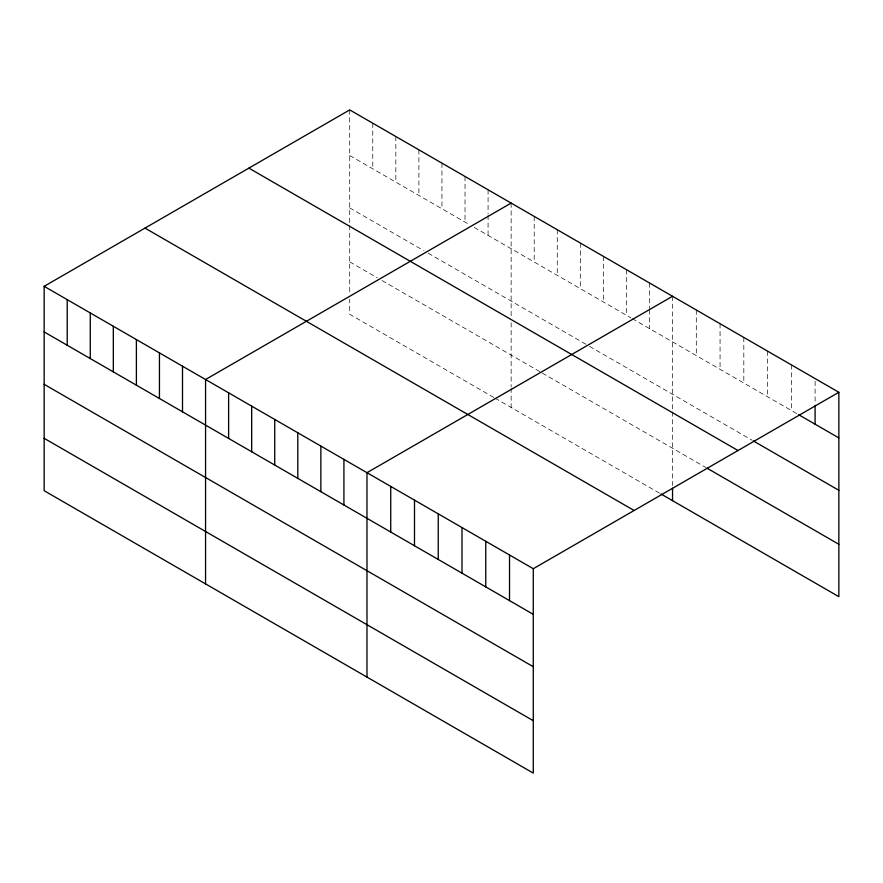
<?xml version="1.0" encoding="UTF-8"?>
<svg xmlns="http://www.w3.org/2000/svg" width="883" height="883" viewBox="0 0 883 883"><rect width="100%" height="100%" fill="white"/><g stroke="black" fill="none" stroke-linecap="round" stroke-linejoin="round"><path stroke-width="0.66" stroke-dasharray="4.42 3.31" d="M349.723 155.518L469.624 224.746M474.237 227.406L631.036 317.935M632.195 318.597L797.272 413.906M349.723 207.902L423.509 250.507M428.123 253.167L588.387 345.695M589.535 346.368L752.139 440.242M349.723 261.887L377.394 277.869M382.008 280.529L541.113 372.383M542.261 373.056L705.804 467.471M493.84 397.493L349.723 314.282L349.723 299.116M494.988 398.156L659.866 493.343M815.097 381.257L815.097 404.072M791.334 364.867L791.334 410.474M767.581 351.147L767.581 396.765M743.817 337.427L743.817 383.045M720.064 323.708L720.064 369.326M696.301 309.999L696.301 355.606M672.548 296.28L672.548 410.485M672.548 411.831L672.548 485.495M649.491 282.968L649.491 308.454M649.491 309.801L649.491 328.586M626.433 269.657L626.433 315.264M603.365 256.346L603.365 301.953M580.308 243.024L580.308 288.642M557.25 229.712L557.25 275.33M534.193 216.401L534.193 262.019M511.136 203.09L511.136 317.295M511.136 322.692L511.136 386.798M511.136 388.167L511.136 407.471M488.078 189.779L488.078 213.929M488.078 215.264L488.078 235.386M465.021 176.468L465.021 222.075M441.953 163.156L441.953 208.763M418.895 149.834L418.895 195.452M395.838 136.523L395.838 182.141M372.781 123.212L372.781 168.83M349.723 109.9L349.723 224.105M349.723 225.452L349.723 293.598"/><path stroke-width="1.32" d="M44.15 286.324L533.277 568.718L533.277 773.1L44.15 490.705L44.15 286.324L349.723 109.9L838.85 392.295L838.85 596.676L661.014 494.005M511.136 203.09L205.562 379.513L205.562 583.895M672.548 296.28L366.975 472.703L366.975 677.084M533.277 568.718L838.85 392.295M798.464 414.591L838.85 437.913M753.32 440.926L838.85 490.308M248.885 168.123L738.011 450.518M706.996 468.156L838.85 544.281M144.989 228.101L634.115 510.495M44.15 331.931L533.277 614.325M44.15 384.326L533.277 666.72M44.15 438.31L533.277 720.705M815.097 405.407L815.097 424.193M672.548 488.255L672.548 500.661M509.524 554.999L509.524 600.617M485.76 541.279L485.76 586.897M462.008 527.57L462.008 573.177M438.244 513.851L438.244 559.469M414.491 500.131L414.491 545.749M390.728 486.423L390.728 532.03M343.917 459.392L343.917 504.999M320.86 446.07L320.86 491.688M297.803 432.758L297.803 478.376M274.734 419.447L274.734 465.065M251.677 406.136L251.677 451.754M228.62 392.825L228.62 438.443M182.505 366.202L182.505 411.809M159.448 352.88L159.448 398.498M136.39 339.569L136.39 385.187M113.322 326.257L113.322 371.875M90.265 312.946L90.265 358.564M67.207 299.635L67.207 345.242"/></g></svg>
